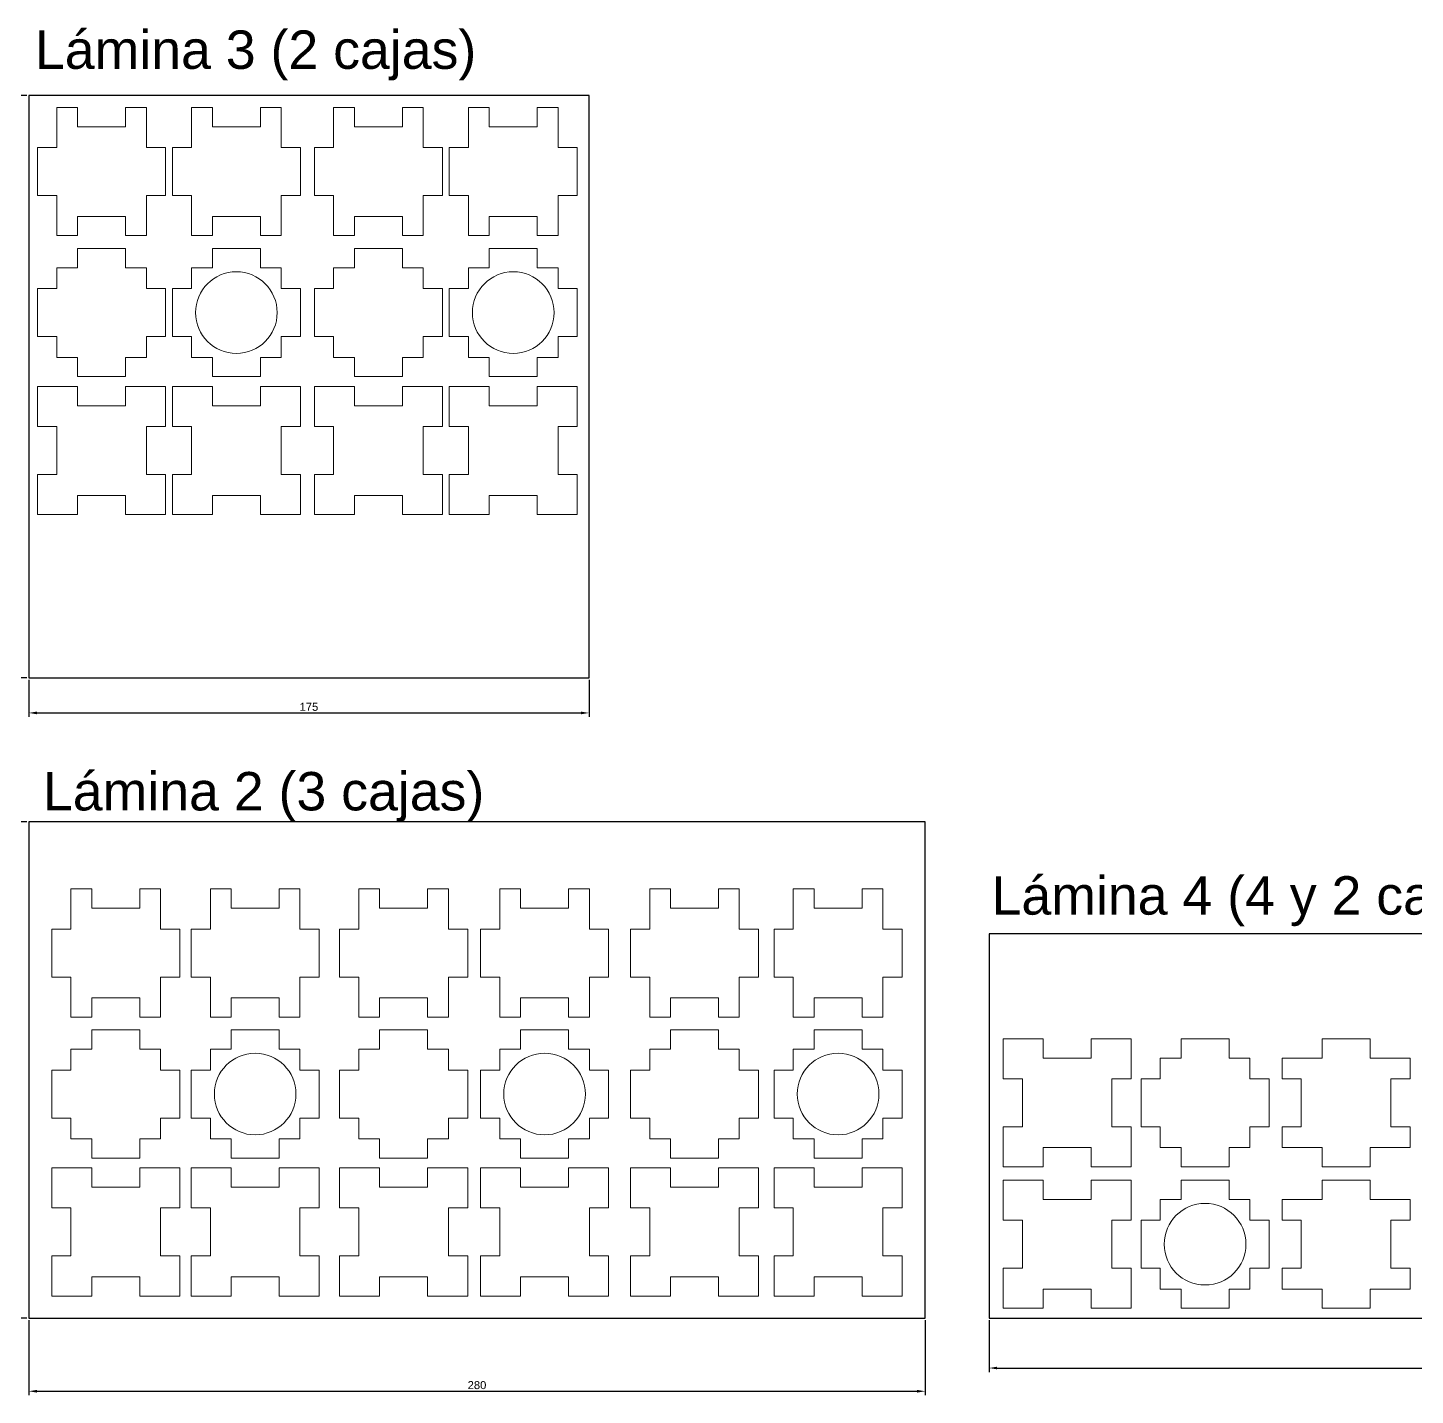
# Model space of a CAD drawing. Header units: millimetres. Extents: x -467 to 1656, y -24 to 1372.
# Drawn here: x -0.3 to 433.1, y -24.1 to 403.1 of the extents above; entities that cross this region are included whole.
import ezdxf

# ---------------------------------------------------------------- set-up
doc = ezdxf.new("R2010")
doc.units = ezdxf.units.MM
doc.layers.get('0').update_dxf_attribs({"plot": 0})
doc.layers.add('Borde', color=7, linetype='Continuous', plot=False)
doc.layers.add('Corte', color=1, linetype='Continuous', lineweight=5)
doc.styles.get("Standard").update_dxf_attribs({"font": 'arial.ttf'})
doc.dimstyles.new('ISO-25', dxfattribs={"dimtxt": 2.5, "dimasz": 2.5, "dimexe": 1.25, "dimexo": 0.625, "dimtad": 1, "dimtxsty": 'Standard', "dimcen": 2.5, "dimadec": 0, "dimazin": 0, "dimtfac": 1, "dimtmove": 0, "dimatfit": 3, "dimfxl": 1, "dimarcsym": 0})

# ---------------------------------------------------------------- blocks, each defined once
blk = doc.blocks.new('*D14')
at = {"color": 0, "lineweight": -2, "transparency": 16777216}
for p, q in [((0, -0.62), (0, -24.1)), ((280, -0.62), (280, -24.1)), ((2.5, -22.85), (277.5, -22.85))]:
    blk.add_line(p, q, dxfattribs=at)
at = {"color": 0, "transparency": 16777216}
for points in [[(2.5, -22.43), (2.5, -23.26), (0, -22.85)], [(277.5, -22.43), (277.5, -23.26), (280, -22.85)]]:
    blk.add_solid(points, dxfattribs=at)
at = {"layer": 'Defpoints', "color": 0, "transparency": 16777216}
for p in [(0, 0), (280, 0), (280, -22.85)]:
    blk.add_point(p, dxfattribs=at)
at = {"color": 0, "transparency": 16777216, "insert": (140, -20.94), "char_height": 2.5, "attachment_point": 5}
blk.add_mtext('280', dxfattribs=at)
blk = doc.blocks.new('*D15')
at = {"color": 0, "lineweight": -2, "transparency": 16777216}
for p, q in [((-0.63, 155), (-14.52, 155)), ((-13.27, 152.5), (-13.27, 2.5)), ((-0.63, 0), (-14.52, 0))]:
    blk.add_line(p, q, dxfattribs=at)
at = {"color": 0, "transparency": 16777216}
for points in [[(-13.68, 152.5), (-12.85, 152.5), (-13.27, 155)], [(-13.68, 2.5), (-12.85, 2.5), (-13.27, 0)]]:
    blk.add_solid(points, dxfattribs=at)
at = {"layer": 'Defpoints', "color": 0, "transparency": 16777216}
for p in [(0, 155), (0, 0), (-13.27, 0)]:
    blk.add_point(p, dxfattribs=at)
at = {"color": 0, "transparency": 16777216, "insert": (-15.17, 77.5), "char_height": 2.5, "attachment_point": 5, "rotation": 90}
blk.add_mtext('155', dxfattribs=at)
blk = doc.blocks.new('*D16')
at = {"color": 0, "lineweight": -2, "transparency": 16777216}
for p, q in [((300, -0.62), (300, -16.84)), ((877, -0.62), (877, -16.84)), ((302.5, -15.59), (874.5, -15.59))]:
    blk.add_line(p, q, dxfattribs=at)
at = {"color": 0, "transparency": 16777216}
for points in [[(302.5, -15.17), (302.5, -16.01), (300, -15.59)], [(874.5, -15.17), (874.5, -16.01), (877, -15.59)]]:
    blk.add_solid(points, dxfattribs=at)
at = {"layer": 'Defpoints', "color": 0, "transparency": 16777216}
for p in [(300, 0), (877, 0), (877, -15.59)]:
    blk.add_point(p, dxfattribs=at)
at = {"color": 0, "transparency": 16777216, "insert": (588.5, -13.69), "char_height": 2.5, "attachment_point": 5}
blk.add_mtext('577', dxfattribs=at)
blk = doc.blocks.new('*D18')
at = {"color": 0, "lineweight": -2, "transparency": 16777216}
for p, q in [((-0.63, 382), (-17.22, 382)), ((-15.97, 379.5), (-15.97, 202.5)), ((-0.63, 200), (-17.22, 200))]:
    blk.add_line(p, q, dxfattribs=at)
at = {"color": 0, "transparency": 16777216}
for points in [[(-16.39, 379.5), (-15.55, 379.5), (-15.97, 382)], [(-16.39, 202.5), (-15.55, 202.5), (-15.97, 200)]]:
    blk.add_solid(points, dxfattribs=at)
at = {"layer": 'Defpoints', "color": 0, "transparency": 16777216}
for p in [(0, 382), (-15.97, 200), (0, 200)]:
    blk.add_point(p, dxfattribs=at)
at = {"color": 0, "transparency": 16777216, "insert": (-17.87, 291), "char_height": 2.5, "attachment_point": 5, "rotation": 90}
blk.add_mtext('182', dxfattribs=at)
blk = doc.blocks.new('*D19')
at = {"color": 0, "lineweight": -2, "transparency": 16777216}
for p, q in [((0, 199.38), (0, 187.81)), ((175, 199.38), (175, 187.81)), ((2.5, 189.06), (172.5, 189.06))]:
    blk.add_line(p, q, dxfattribs=at)
at = {"color": 0, "transparency": 16777216}
for points in [[(2.5, 189.48), (2.5, 188.65), (0, 189.06)], [(172.5, 189.48), (172.5, 188.65), (175, 189.06)]]:
    blk.add_solid(points, dxfattribs=at)
at = {"layer": 'Defpoints', "color": 0, "transparency": 16777216}
for p in [(0, 200), (175, 200), (175, 189.06)]:
    blk.add_point(p, dxfattribs=at)
at = {"color": 0, "transparency": 16777216, "insert": (87.5, 190.96), "char_height": 2.5, "attachment_point": 5}
blk.add_mtext('175', dxfattribs=at)

msp = doc.modelspace()

# ---------------------------------------------------------------- linework, layer by layer
at = {"layer": 'Borde'}
for p, q in [((280, 155), (0, 155)), ((0, 155), (0, 0)), ((280, 0), (280, 155)), ((0, 0), (280, 0))]:
    msp.add_line(p, q, dxfattribs=at)
for points in [[(0, 200), (175, 200), (175, 382), (0, 382)], [(300, 0), (877, 0), (877, 120), (300, 120)]]:
    msp.add_lwpolyline(points, close=True, dxfattribs=at)
at = {"layer": 'Corte'}
for p, q in [((8.71, 378.181), (8.71, 365.681)), ((8.71, 378.181), (15.21, 378.181)), ((15.21, 378.181), (15.21, 372.181)), ((30.21, 378.181), (30.21, 372.181)), ((30.21, 378.181), (36.71, 378.181)), ((36.71, 378.181), (36.71, 365.681)), ((50.83, 378.181), (50.83, 365.681)), ((50.83, 378.181), (57.33, 378.181)), ((57.33, 378.181), (57.33, 372.181)), ((72.33, 378.181), (72.33, 372.181)), ((72.33, 378.181), (78.83, 378.181)), ((78.83, 378.181), (78.83, 365.681)), ((95.199, 378.181), (95.199, 365.681)), ((95.199, 378.181), (101.699, 378.181)), ((101.699, 378.181), (101.699, 372.181)), ((116.699, 378.181), (116.699, 372.181)), ((116.699, 378.181), (123.199, 378.181)), ((123.199, 378.181), (123.199, 365.681)), ((137.318, 378.181), (137.318, 365.681)), ((137.318, 378.181), (143.818, 378.181)), ((143.818, 378.181), (143.818, 372.181)), ((158.818, 378.181), (158.818, 372.181)), ((158.818, 378.181), (165.318, 378.181)), ((165.318, 378.181), (165.318, 365.681)), ((15.21, 372.181), (30.21, 372.181)), ((57.33, 372.181), (72.33, 372.181)), ((101.699, 372.181), (116.699, 372.181)), ((143.818, 372.181), (158.818, 372.181)), ((2.71, 350.681), (2.71, 365.681)), ((2.71, 365.681), (8.71, 365.681)), ((42.71, 365.681), (36.71, 365.681)), ((42.71, 350.681), (42.71, 365.681)), ((44.83, 350.681), (44.83, 365.681)), ((44.83, 365.681), (50.83, 365.681)), ((84.83, 365.681), (78.83, 365.681)), ((84.83, 350.681), (84.83, 365.681)), ((89.199, 350.681), (89.199, 365.681)), ((89.199, 365.681), (95.199, 365.681)), ((129.199, 365.681), (123.199, 365.681)), ((129.199, 350.681), (129.199, 365.681)), ((131.318, 350.681), (131.318, 365.681)), ((131.318, 365.681), (137.318, 365.681)), ((171.318, 365.681), (165.318, 365.681)), ((171.318, 350.681), (171.318, 365.681)), ((2.71, 350.681), (8.71, 350.681)), ((8.71, 338.181), (8.71, 350.681)), ((42.71, 350.681), (36.71, 350.681)), ((36.71, 338.181), (36.71, 350.681)), ((44.83, 350.681), (50.83, 350.681)), ((50.83, 338.181), (50.83, 350.681)), ((84.83, 350.681), (78.83, 350.681)), ((78.83, 338.181), (78.83, 350.681)), ((89.199, 350.681), (95.199, 350.681)), ((95.199, 338.181), (95.199, 350.681)), ((129.199, 350.681), (123.199, 350.681)), ((123.199, 338.181), (123.199, 350.681)), ((131.318, 350.681), (137.318, 350.681)), ((137.318, 338.181), (137.318, 350.681)), ((171.318, 350.681), (165.318, 350.681)), ((165.318, 338.181), (165.318, 350.681)), ((15.21, 344.181), (30.21, 344.181)), ((15.21, 338.181), (15.21, 344.181)), ((30.21, 338.181), (30.21, 344.181)), ((57.33, 344.181), (72.33, 344.181)), ((57.33, 338.181), (57.33, 344.181)), ((72.33, 338.181), (72.33, 344.181)), ((101.699, 344.181), (116.699, 344.181)), ((101.699, 338.181), (101.699, 344.181)), ((116.699, 338.181), (116.699, 344.181)), ((143.818, 344.181), (158.818, 344.181)), ((143.818, 338.181), (143.818, 344.181)), ((158.818, 338.181), (158.818, 344.181)), ((8.71, 338.181), (15.21, 338.181)), ((30.21, 338.181), (36.71, 338.181)), ((50.83, 338.181), (57.33, 338.181)), ((72.33, 338.181), (78.83, 338.181)), ((95.199, 338.181), (101.699, 338.181)), ((116.699, 338.181), (123.199, 338.181)), ((137.318, 338.181), (143.818, 338.181)), ((158.818, 338.181), (165.318, 338.181)), ((15.21, 334.131), (15.21, 328.131)), ((15.21, 334.131), (30.21, 334.131)), ((30.21, 334.131), (30.21, 328.131)), ((57.33, 334.131), (57.33, 328.131)), ((57.33, 334.131), (72.33, 334.131)), ((72.33, 334.131), (72.33, 328.131)), ((101.699, 334.131), (101.699, 328.131)), ((101.699, 334.131), (116.699, 334.131)), ((116.699, 334.131), (116.699, 328.131)), ((143.818, 334.131), (143.818, 328.131)), ((143.818, 334.131), (158.818, 334.131)), ((158.818, 334.131), (158.818, 328.131)), ((8.71, 328.131), (8.71, 321.631)), ((15.21, 328.131), (8.71, 328.131)), ((30.21, 328.131), (36.71, 328.131)), ((36.71, 328.131), (36.71, 321.631)), ((50.83, 328.131), (50.83, 321.631)), ((57.33, 328.131), (50.83, 328.131)), ((72.33, 328.131), (78.83, 328.131)), ((78.83, 328.131), (78.83, 321.631)), ((95.199, 328.131), (95.199, 321.631)), ((101.699, 328.131), (95.199, 328.131)), ((116.699, 328.131), (123.199, 328.131)), ((123.199, 328.131), (123.199, 321.631)), ((137.318, 328.131), (137.318, 321.631)), ((143.818, 328.131), (137.318, 328.131)), ((158.818, 328.131), (165.318, 328.131)), ((165.318, 328.131), (165.318, 321.631)), ((2.71, 306.631), (2.71, 321.631)), ((8.71, 321.631), (2.71, 321.631)), ((36.71, 321.631), (42.71, 321.631)), ((42.71, 306.631), (42.71, 321.631)), ((44.83, 306.631), (44.83, 321.631)), ((50.83, 321.631), (44.83, 321.631)), ((78.83, 321.631), (84.83, 321.631)), ((84.83, 306.631), (84.83, 321.631)), ((89.199, 306.631), (89.199, 321.631)), ((95.199, 321.631), (89.199, 321.631)), ((123.199, 321.631), (129.199, 321.631)), ((129.199, 306.631), (129.199, 321.631)), ((131.318, 306.631), (131.318, 321.631)), ((137.318, 321.631), (131.318, 321.631)), ((165.318, 321.631), (171.318, 321.631)), ((171.318, 306.631), (171.318, 321.631)), ((8.71, 306.631), (2.71, 306.631)), ((8.71, 300.131), (8.71, 306.631)), ((36.71, 306.631), (42.71, 306.631)), ((36.71, 300.131), (36.71, 306.631)), ((50.83, 306.631), (44.83, 306.631)), ((50.83, 300.131), (50.83, 306.631)), ((78.83, 306.631), (84.83, 306.631)), ((78.83, 300.131), (78.83, 306.631)), ((95.199, 306.631), (89.199, 306.631)), ((95.199, 300.131), (95.199, 306.631)), ((123.199, 306.631), (129.199, 306.631)), ((123.199, 300.131), (123.199, 306.631)), ((137.318, 306.631), (131.318, 306.631)), ((137.318, 300.131), (137.318, 306.631)), ((165.318, 306.631), (171.318, 306.631)), ((165.318, 300.131), (165.318, 306.631)), ((15.21, 300.131), (8.71, 300.131)), ((15.21, 294.131), (15.21, 300.131)), ((30.21, 300.131), (36.71, 300.131)), ((30.21, 294.131), (30.21, 300.131)), ((57.33, 300.131), (50.83, 300.131)), ((57.33, 294.131), (57.33, 300.131)), ((72.33, 300.131), (78.83, 300.131)), ((72.33, 294.131), (72.33, 300.131)), ((101.699, 300.131), (95.199, 300.131)), ((101.699, 294.131), (101.699, 300.131)), ((116.699, 300.131), (123.199, 300.131)), ((116.699, 294.131), (116.699, 300.131)), ((143.818, 300.131), (137.318, 300.131)), ((143.818, 294.131), (143.818, 300.131)), ((158.818, 300.131), (165.318, 300.131)), ((158.818, 294.131), (158.818, 300.131)), ((2.71, 278.53), (2.71, 291.03)), ((2.71, 291.03), (15.21, 291.03)), ((15.21, 294.131), (30.21, 294.131)), ((15.21, 291.03), (15.21, 285.03)), ((30.21, 291.03), (30.21, 285.03)), ((30.21, 291.03), (42.71, 291.03)), ((42.71, 278.53), (42.71, 291.03)), ((44.83, 278.53), (44.83, 291.03)), ((44.83, 291.03), (57.33, 291.03)), ((57.33, 294.131), (72.33, 294.131)), ((57.33, 291.03), (57.33, 285.03)), ((72.33, 291.03), (72.33, 285.03)), ((72.33, 291.03), (84.83, 291.03)), ((84.83, 278.53), (84.83, 291.03)), ((89.199, 278.53), (89.199, 291.03)), ((89.199, 291.03), (101.699, 291.03)), ((101.699, 294.131), (116.699, 294.131)), ((101.699, 291.03), (101.699, 285.03)), ((116.699, 291.03), (116.699, 285.03)), ((116.699, 291.03), (129.199, 291.03)), ((129.199, 278.53), (129.199, 291.03)), ((131.318, 278.53), (131.318, 291.03)), ((131.318, 291.03), (143.818, 291.03)), ((143.818, 294.131), (158.818, 294.131)), ((143.818, 291.03), (143.818, 285.03)), ((158.818, 291.03), (158.818, 285.03)), ((158.818, 291.03), (171.318, 291.03)), ((171.318, 278.53), (171.318, 291.03)), ((15.21, 285.03), (30.21, 285.03)), ((57.33, 285.03), (72.33, 285.03)), ((101.699, 285.03), (116.699, 285.03)), ((143.818, 285.03), (158.818, 285.03)), ((2.71, 278.53), (8.71, 278.53)), ((8.71, 278.53), (8.71, 263.53)), ((42.71, 278.53), (36.71, 278.53)), ((36.71, 263.53), (36.71, 278.53)), ((44.83, 278.53), (50.83, 278.53)), ((50.83, 278.53), (50.83, 263.53)), ((84.83, 278.53), (78.83, 278.53)), ((78.83, 263.53), (78.83, 278.53)), ((89.199, 278.53), (95.199, 278.53)), ((95.199, 278.53), (95.199, 263.53)), ((129.199, 278.53), (123.199, 278.53)), ((123.199, 263.53), (123.199, 278.53)), ((131.318, 278.53), (137.318, 278.53)), ((137.318, 278.53), (137.318, 263.53)), ((171.318, 278.53), (165.318, 278.53)), ((165.318, 263.53), (165.318, 278.53)), ((2.71, 251.03), (2.71, 263.53)), ((2.71, 263.53), (8.71, 263.53)), ((42.71, 263.53), (36.71, 263.53)), ((42.71, 251.03), (42.71, 263.53)), ((44.83, 251.03), (44.83, 263.53)), ((44.83, 263.53), (50.83, 263.53)), ((84.83, 263.53), (78.83, 263.53)), ((84.83, 251.03), (84.83, 263.53)), ((89.199, 251.03), (89.199, 263.53)), ((89.199, 263.53), (95.199, 263.53)), ((129.199, 263.53), (123.199, 263.53)), ((129.199, 251.03), (129.199, 263.53)), ((131.318, 251.03), (131.318, 263.53)), ((131.318, 263.53), (137.318, 263.53)), ((171.318, 263.53), (165.318, 263.53)), ((171.318, 251.03), (171.318, 263.53)), ((30.21, 257.03), (15.21, 257.03)), ((15.21, 251.03), (15.21, 257.03)), ((30.21, 251.03), (30.21, 257.03)), ((72.33, 257.03), (57.33, 257.03)), ((57.33, 251.03), (57.33, 257.03)), ((72.33, 251.03), (72.33, 257.03)), ((116.699, 257.03), (101.699, 257.03)), ((101.699, 251.03), (101.699, 257.03)), ((116.699, 251.03), (116.699, 257.03)), ((158.818, 257.03), (143.818, 257.03)), ((143.818, 251.03), (143.818, 257.03)), ((158.818, 251.03), (158.818, 257.03)), ((2.71, 251.03), (15.21, 251.03)), ((30.21, 251.03), (42.71, 251.03)), ((44.83, 251.03), (57.33, 251.03)), ((72.33, 251.03), (84.83, 251.03)), ((89.199, 251.03), (101.699, 251.03)), ((116.699, 251.03), (129.199, 251.03)), ((131.318, 251.03), (143.818, 251.03)), ((158.818, 251.03), (171.318, 251.03)), ((13.126, 134.059), (13.126, 121.559)), ((13.126, 134.059), (19.626, 134.059)), ((19.626, 134.059), (19.626, 128.059)), ((34.626, 134.059), (34.626, 128.059)), ((34.626, 134.059), (41.126, 134.059)), ((41.126, 134.059), (41.126, 121.559)), ((56.702, 134.059), (56.702, 121.559)), ((56.702, 134.059), (63.202, 134.059)), ((63.202, 134.059), (63.202, 128.059)), ((78.202, 134.059), (78.202, 128.059)), ((78.202, 134.059), (84.702, 134.059)), ((84.702, 134.059), (84.702, 121.559)), ((103.088, 134.059), (103.088, 121.559)), ((103.088, 134.059), (109.588, 134.059)), ((109.588, 134.059), (109.588, 128.059)), ((124.588, 134.059), (124.588, 128.059)), ((124.588, 134.059), (131.088, 134.059)), ((131.088, 134.059), (131.088, 121.559)), ((147.114, 134.059), (147.114, 121.559)), ((147.114, 134.059), (153.614, 134.059)), ((153.614, 134.059), (153.614, 128.059)), ((168.614, 134.059), (168.614, 128.059)), ((168.614, 134.059), (175.114, 134.059)), ((175.114, 134.059), (175.114, 121.559)), ((193.946, 134.059), (193.946, 121.559)), ((193.946, 134.059), (200.446, 134.059)), ((200.446, 134.059), (200.446, 128.059)), ((215.446, 134.059), (215.446, 128.059)), ((215.446, 134.059), (221.946, 134.059)), ((221.946, 134.059), (221.946, 121.559)), ((238.82, 134.059), (238.82, 121.559)), ((238.82, 134.059), (245.32, 134.059)), ((245.32, 134.059), (245.32, 128.059)), ((260.32, 134.059), (260.32, 128.059)), ((260.32, 134.059), (266.82, 134.059)), ((266.82, 134.059), (266.82, 121.559)), ((19.626, 128.059), (34.626, 128.059)), ((63.202, 128.059), (78.202, 128.059)), ((109.588, 128.059), (124.588, 128.059)), ((153.614, 128.059), (168.614, 128.059)), ((200.446, 128.059), (215.446, 128.059)), ((245.32, 128.059), (260.32, 128.059)), ((7.126, 106.559), (7.126, 121.559)), ((7.126, 121.559), (13.126, 121.559)), ((47.126, 121.559), (41.126, 121.559)), ((47.126, 106.559), (47.126, 121.559)), ((50.702, 106.559), (50.702, 121.559)), ((50.702, 121.559), (56.702, 121.559)), ((90.702, 121.559), (84.702, 121.559)), ((90.702, 106.559), (90.702, 121.559)), ((97.088, 106.559), (97.088, 121.559)), ((97.088, 121.559), (103.088, 121.559)), ((137.088, 121.559), (131.088, 121.559)), ((137.088, 106.559), (137.088, 121.559)), ((141.114, 106.559), (141.114, 121.559)), ((141.114, 121.559), (147.114, 121.559)), ((181.114, 121.559), (175.114, 121.559)), ((181.114, 106.559), (181.114, 121.559)), ((187.946, 106.559), (187.946, 121.559)), ((187.946, 121.559), (193.946, 121.559)), ((227.946, 121.559), (221.946, 121.559)), ((227.946, 106.559), (227.946, 121.559)), ((232.82, 106.559), (232.82, 121.559)), ((232.82, 121.559), (238.82, 121.559)), ((272.82, 121.559), (266.82, 121.559)), ((272.82, 106.559), (272.82, 121.559)), ((7.126, 106.559), (13.126, 106.559)), ((13.126, 94.059), (13.126, 106.559)), ((47.126, 106.559), (41.126, 106.559)), ((41.126, 94.059), (41.126, 106.559)), ((50.702, 106.559), (56.702, 106.559)), ((56.702, 94.059), (56.702, 106.559)), ((90.702, 106.559), (84.702, 106.559)), ((84.702, 94.059), (84.702, 106.559)), ((97.088, 106.559), (103.088, 106.559)), ((103.088, 94.059), (103.088, 106.559)), ((137.088, 106.559), (131.088, 106.559)), ((131.088, 94.059), (131.088, 106.559)), ((141.114, 106.559), (147.114, 106.559)), ((147.114, 94.059), (147.114, 106.559)), ((181.114, 106.559), (175.114, 106.559)), ((175.114, 94.059), (175.114, 106.559)), ((187.946, 106.559), (193.946, 106.559)), ((193.946, 94.059), (193.946, 106.559)), ((227.946, 106.559), (221.946, 106.559)), ((221.946, 94.059), (221.946, 106.559)), ((232.82, 106.559), (238.82, 106.559)), ((238.82, 94.059), (238.82, 106.559)), ((272.82, 106.559), (266.82, 106.559)), ((266.82, 94.059), (266.82, 106.559)), ((19.626, 100.059), (34.626, 100.059)), ((19.626, 94.059), (19.626, 100.059)), ((34.626, 94.059), (34.626, 100.059)), ((63.202, 100.059), (78.202, 100.059)), ((63.202, 94.059), (63.202, 100.059)), ((78.202, 94.059), (78.202, 100.059)), ((109.588, 100.059), (124.588, 100.059)), ((109.588, 94.059), (109.588, 100.059)), ((124.588, 94.059), (124.588, 100.059)), ((153.614, 100.059), (168.614, 100.059)), ((153.614, 94.059), (153.614, 100.059)), ((168.614, 94.059), (168.614, 100.059)), ((200.446, 100.059), (215.446, 100.059)), ((200.446, 94.059), (200.446, 100.059)), ((215.446, 94.059), (215.446, 100.059)), ((245.32, 100.059), (260.32, 100.059)), ((245.32, 94.059), (245.32, 100.059)), ((260.32, 94.059), (260.32, 100.059)), ((13.126, 94.059), (19.626, 94.059)), ((34.626, 94.059), (41.126, 94.059)), ((56.702, 94.059), (63.202, 94.059)), ((78.202, 94.059), (84.702, 94.059)), ((103.088, 94.059), (109.588, 94.059)), ((124.588, 94.059), (131.088, 94.059)), ((147.114, 94.059), (153.614, 94.059)), ((168.614, 94.059), (175.114, 94.059)), ((193.946, 94.059), (200.446, 94.059)), ((215.446, 94.059), (221.946, 94.059)), ((238.82, 94.059), (245.32, 94.059)), ((260.32, 94.059), (266.82, 94.059)), ((19.626, 90.009), (19.626, 84.009)), ((19.626, 90.009), (34.626, 90.009)), ((34.626, 90.009), (34.626, 84.009)), ((63.202, 90.009), (63.202, 84.009)), ((63.202, 90.009), (78.202, 90.009)), ((78.202, 90.009), (78.202, 84.009)), ((109.588, 90.009), (109.588, 84.009)), ((109.588, 90.009), (124.588, 90.009)), ((124.588, 90.009), (124.588, 84.009)), ((153.614, 90.009), (153.614, 84.009)), ((153.614, 90.009), (168.614, 90.009)), ((168.614, 90.009), (168.614, 84.009)), ((200.446, 90.009), (200.446, 84.009)), ((200.446, 90.009), (215.446, 90.009)), ((215.446, 90.009), (215.446, 84.009)), ((245.32, 90.009), (245.32, 84.009)), ((245.32, 90.009), (260.32, 90.009)), ((260.32, 90.009), (260.32, 84.009)), ((304.372, 87.259), (304.372, 74.759)), ((304.372, 87.259), (316.872, 87.259)), ((316.872, 87.259), (316.872, 81.259)), ((331.872, 87.259), (331.872, 81.259)), ((331.872, 87.259), (344.372, 87.259)), ((344.372, 87.259), (344.372, 74.759)), ((359.974, 81.259), (359.974, 87.259)), ((359.974, 87.259), (374.974, 87.259)), ((374.974, 81.259), (374.974, 87.259)), ((404.024, 87.259), (404.024, 81.259)), ((404.024, 87.259), (419.024, 87.259)), ((419.024, 87.259), (419.024, 81.259)), ((13.126, 84.009), (13.126, 77.509)), ((19.626, 84.009), (13.126, 84.009)), ((34.626, 84.009), (41.126, 84.009)), ((41.126, 84.009), (41.126, 77.509)), ((56.702, 84.009), (56.702, 77.509)), ((63.202, 84.009), (56.702, 84.009)), ((78.202, 84.009), (84.702, 84.009)), ((84.702, 84.009), (84.702, 77.509)), ((103.088, 84.009), (103.088, 77.509)), ((109.588, 84.009), (103.088, 84.009)), ((124.588, 84.009), (131.088, 84.009)), ((131.088, 84.009), (131.088, 77.509)), ((147.114, 84.009), (147.114, 77.509)), ((153.614, 84.009), (147.114, 84.009)), ((168.614, 84.009), (175.114, 84.009)), ((175.114, 84.009), (175.114, 77.509)), ((193.946, 84.009), (193.946, 77.509)), ((200.446, 84.009), (193.946, 84.009)), ((215.446, 84.009), (221.946, 84.009)), ((221.946, 84.009), (221.946, 77.509)), ((238.82, 84.009), (238.82, 77.509)), ((245.32, 84.009), (238.82, 84.009)), ((260.32, 84.009), (266.82, 84.009)), ((266.82, 84.009), (266.82, 77.509)), ((331.872, 81.259), (316.872, 81.259)), ((353.474, 74.759), (353.474, 81.259)), ((353.474, 81.259), (359.974, 81.259)), ((381.474, 81.259), (374.974, 81.259)), ((381.474, 74.759), (381.474, 81.259)), ((391.524, 81.259), (404.024, 81.259)), ((391.524, 81.259), (391.524, 74.759)), ((431.524, 81.259), (419.024, 81.259)), ((431.524, 81.259), (431.524, 74.759)), ((7.126, 62.509), (7.126, 77.509)), ((13.126, 77.509), (7.126, 77.509)), ((41.126, 77.509), (47.126, 77.509)), ((47.126, 62.509), (47.126, 77.509)), ((50.702, 62.509), (50.702, 77.509)), ((56.702, 77.509), (50.702, 77.509)), ((84.702, 77.509), (90.702, 77.509)), ((90.702, 62.509), (90.702, 77.509)), ((97.088, 62.509), (97.088, 77.509)), ((103.088, 77.509), (97.088, 77.509)), ((131.088, 77.509), (137.088, 77.509)), ((137.088, 62.509), (137.088, 77.509)), ((141.114, 62.509), (141.114, 77.509)), ((147.114, 77.509), (141.114, 77.509)), ((175.114, 77.509), (181.114, 77.509)), ((181.114, 62.509), (181.114, 77.509)), ((187.946, 62.509), (187.946, 77.509)), ((193.946, 77.509), (187.946, 77.509)), ((221.946, 77.509), (227.946, 77.509)), ((227.946, 62.509), (227.946, 77.509)), ((232.82, 62.509), (232.82, 77.509)), ((238.82, 77.509), (232.82, 77.509)), ((266.82, 77.509), (272.82, 77.509)), ((272.82, 62.509), (272.82, 77.509)), ((304.372, 74.759), (310.372, 74.759)), ((310.372, 59.759), (310.372, 74.759)), ((344.372, 74.759), (338.372, 74.759)), ((338.372, 74.759), (338.372, 59.759)), ((347.474, 74.759), (347.474, 59.759)), ((347.474, 74.759), (353.474, 74.759)), ((387.474, 74.759), (381.474, 74.759)), ((387.474, 74.759), (387.474, 59.759)), ((391.524, 74.759), (397.524, 74.759)), ((397.524, 74.759), (397.524, 59.759)), ((431.524, 74.759), (425.524, 74.759)), ((425.524, 74.759), (425.524, 59.759)), ((13.126, 62.509), (7.126, 62.509)), ((13.126, 56.009), (13.126, 62.509)), ((41.126, 62.509), (47.126, 62.509)), ((41.126, 56.009), (41.126, 62.509)), ((56.702, 62.509), (50.702, 62.509)), ((56.702, 56.009), (56.702, 62.509)), ((84.702, 62.509), (90.702, 62.509)), ((84.702, 56.009), (84.702, 62.509)), ((103.088, 62.509), (97.088, 62.509)), ((103.088, 56.009), (103.088, 62.509)), ((131.088, 62.509), (137.088, 62.509)), ((131.088, 56.009), (131.088, 62.509)), ((147.114, 62.509), (141.114, 62.509)), ((147.114, 56.009), (147.114, 62.509)), ((175.114, 62.509), (181.114, 62.509)), ((175.114, 56.009), (175.114, 62.509)), ((193.946, 62.509), (187.946, 62.509)), ((193.946, 56.009), (193.946, 62.509)), ((221.946, 62.509), (227.946, 62.509)), ((221.946, 56.009), (221.946, 62.509)), ((238.82, 62.509), (232.82, 62.509)), ((238.82, 56.009), (238.82, 62.509)), ((266.82, 62.509), (272.82, 62.509)), ((266.82, 56.009), (266.82, 62.509)), ((304.372, 59.759), (304.372, 47.259)), ((304.372, 59.759), (310.372, 59.759)), ((344.372, 59.759), (338.372, 59.759)), ((344.372, 59.759), (344.372, 47.259)), ((347.474, 59.759), (353.474, 59.759)), ((353.474, 59.759), (353.474, 53.259)), ((387.474, 59.759), (381.474, 59.759)), ((381.474, 59.759), (381.474, 53.259)), ((391.524, 59.759), (391.524, 53.259)), ((391.524, 59.759), (397.524, 59.759)), ((431.524, 59.759), (425.524, 59.759)), ((431.524, 59.759), (431.524, 53.259)), ((19.626, 56.009), (13.126, 56.009)), ((19.626, 50.009), (19.626, 56.009)), ((34.626, 56.009), (41.126, 56.009)), ((34.626, 50.009), (34.626, 56.009)), ((63.202, 56.009), (56.702, 56.009)), ((63.202, 50.009), (63.202, 56.009)), ((78.202, 56.009), (84.702, 56.009)), ((78.202, 50.009), (78.202, 56.009)), ((109.588, 56.009), (103.088, 56.009)), ((109.588, 50.009), (109.588, 56.009)), ((124.588, 56.009), (131.088, 56.009)), ((124.588, 50.009), (124.588, 56.009)), ((153.614, 56.009), (147.114, 56.009)), ((153.614, 50.009), (153.614, 56.009)), ((168.614, 56.009), (175.114, 56.009)), ((168.614, 50.009), (168.614, 56.009)), ((200.446, 56.009), (193.946, 56.009)), ((200.446, 50.009), (200.446, 56.009)), ((215.446, 56.009), (221.946, 56.009)), ((215.446, 50.009), (215.446, 56.009)), ((245.32, 56.009), (238.82, 56.009)), ((245.32, 50.009), (245.32, 56.009)), ((260.32, 56.009), (266.82, 56.009)), ((260.32, 50.009), (260.32, 56.009)), ((316.872, 53.259), (331.872, 53.259)), ((316.872, 47.259), (316.872, 53.259)), ((331.872, 47.259), (331.872, 53.259)), ((353.474, 53.259), (359.974, 53.259)), ((359.974, 53.259), (359.974, 47.259)), ((381.474, 53.259), (374.974, 53.259)), ((374.974, 53.259), (374.974, 47.259)), ((391.524, 53.259), (404.024, 53.259)), ((404.024, 47.259), (404.024, 53.259)), ((431.524, 53.259), (419.024, 53.259)), ((419.024, 47.259), (419.024, 53.259)), ((19.626, 50.009), (34.626, 50.009)), ((63.202, 50.009), (78.202, 50.009)), ((109.588, 50.009), (124.588, 50.009)), ((153.614, 50.009), (168.614, 50.009)), ((200.446, 50.009), (215.446, 50.009)), ((245.32, 50.009), (260.32, 50.009)), ((7.126, 34.408), (7.126, 46.908)), ((7.126, 46.908), (19.626, 46.908)), ((19.626, 46.908), (19.626, 40.908)), ((34.626, 46.908), (34.626, 40.908)), ((34.626, 46.908), (47.126, 46.908)), ((47.126, 34.408), (47.126, 46.908)), ((50.702, 34.408), (50.702, 46.908)), ((50.702, 46.908), (63.202, 46.908)), ((63.202, 46.908), (63.202, 40.908)), ((78.202, 46.908), (78.202, 40.908)), ((78.202, 46.908), (90.702, 46.908)), ((90.702, 34.408), (90.702, 46.908)), ((97.088, 34.408), (97.088, 46.908)), ((97.088, 46.908), (109.588, 46.908)), ((109.588, 46.908), (109.588, 40.908)), ((124.588, 46.908), (124.588, 40.908)), ((124.588, 46.908), (137.088, 46.908)), ((137.088, 34.408), (137.088, 46.908)), ((141.114, 34.408), (141.114, 46.908)), ((141.114, 46.908), (153.614, 46.908)), ((153.614, 46.908), (153.614, 40.908)), ((168.614, 46.908), (168.614, 40.908)), ((168.614, 46.908), (181.114, 46.908)), ((181.114, 34.408), (181.114, 46.908)), ((187.946, 34.408), (187.946, 46.908)), ((187.946, 46.908), (200.446, 46.908)), ((200.446, 46.908), (200.446, 40.908)), ((215.446, 46.908), (215.446, 40.908)), ((215.446, 46.908), (227.946, 46.908)), ((227.946, 34.408), (227.946, 46.908)), ((232.82, 34.408), (232.82, 46.908)), ((232.82, 46.908), (245.32, 46.908)), ((245.32, 46.908), (245.32, 40.908)), ((260.32, 46.908), (260.32, 40.908)), ((260.32, 46.908), (272.82, 46.908)), ((272.82, 34.408), (272.82, 46.908)), ((304.372, 47.259), (316.872, 47.259)), ((331.872, 47.259), (344.372, 47.259)), ((359.974, 47.259), (374.974, 47.259)), ((404.024, 47.259), (419.024, 47.259)), ((19.626, 40.908), (34.626, 40.908)), ((63.202, 40.908), (78.202, 40.908)), ((109.588, 40.908), (124.588, 40.908)), ((153.614, 40.908), (168.614, 40.908)), ((200.446, 40.908), (215.446, 40.908)), ((245.32, 40.908), (260.32, 40.908)), ((304.372, 43.096), (304.372, 30.596)), ((304.372, 43.096), (316.872, 43.096)), ((316.872, 43.096), (316.872, 37.096)), ((331.872, 43.096), (331.872, 37.096)), ((331.872, 43.096), (344.372, 43.096)), ((344.372, 43.096), (344.372, 30.596)), ((359.974, 37.096), (359.974, 43.096)), ((359.974, 43.096), (374.974, 43.096)), ((374.974, 37.096), (374.974, 43.096)), ((404.024, 43.096), (404.024, 37.096)), ((404.024, 43.096), (419.024, 43.096)), ((419.024, 43.096), (419.024, 37.096)), ((331.872, 37.096), (316.872, 37.096)), ((353.474, 30.596), (353.474, 37.096)), ((353.474, 37.096), (359.974, 37.096)), ((381.474, 37.096), (374.974, 37.096)), ((381.474, 30.596), (381.474, 37.096)), ((391.524, 37.096), (404.024, 37.096)), ((391.524, 37.096), (391.524, 30.596)), ((431.524, 37.096), (419.024, 37.096)), ((431.524, 37.096), (431.524, 30.596)), ((7.126, 34.408), (13.126, 34.408)), ((13.126, 34.408), (13.126, 19.408)), ((47.126, 34.408), (41.126, 34.408)), ((41.126, 19.408), (41.126, 34.408)), ((50.702, 34.408), (56.702, 34.408)), ((56.702, 34.408), (56.702, 19.408)), ((90.702, 34.408), (84.702, 34.408)), ((84.702, 19.408), (84.702, 34.408)), ((97.088, 34.408), (103.088, 34.408)), ((103.088, 34.408), (103.088, 19.408)), ((137.088, 34.408), (131.088, 34.408)), ((131.088, 19.408), (131.088, 34.408)), ((141.114, 34.408), (147.114, 34.408)), ((147.114, 34.408), (147.114, 19.408)), ((181.114, 34.408), (175.114, 34.408)), ((175.114, 19.408), (175.114, 34.408)), ((187.946, 34.408), (193.946, 34.408)), ((193.946, 34.408), (193.946, 19.408)), ((227.946, 34.408), (221.946, 34.408)), ((221.946, 19.408), (221.946, 34.408)), ((232.82, 34.408), (238.82, 34.408)), ((238.82, 34.408), (238.82, 19.408)), ((272.82, 34.408), (266.82, 34.408)), ((266.82, 19.408), (266.82, 34.408)), ((304.372, 30.596), (310.372, 30.596)), ((310.372, 15.596), (310.372, 30.596)), ((344.372, 30.596), (338.372, 30.596)), ((338.372, 30.596), (338.372, 15.596)), ((347.474, 30.596), (347.474, 15.596)), ((347.474, 30.596), (353.474, 30.596)), ((387.474, 30.596), (381.474, 30.596)), ((387.474, 30.596), (387.474, 15.596)), ((391.524, 30.596), (397.524, 30.596)), ((397.524, 30.596), (397.524, 15.596)), ((431.524, 30.596), (425.524, 30.596)), ((425.524, 30.596), (425.524, 15.596)), ((7.126, 6.908), (7.126, 19.408)), ((7.126, 19.408), (13.126, 19.408)), ((47.126, 19.408), (41.126, 19.408)), ((47.126, 6.908), (47.126, 19.408)), ((50.702, 6.908), (50.702, 19.408)), ((50.702, 19.408), (56.702, 19.408)), ((90.702, 19.408), (84.702, 19.408)), ((90.702, 6.908), (90.702, 19.408)), ((97.088, 6.908), (97.088, 19.408)), ((97.088, 19.408), (103.088, 19.408)), ((137.088, 19.408), (131.088, 19.408)), ((137.088, 6.908), (137.088, 19.408)), ((141.114, 6.908), (141.114, 19.408)), ((141.114, 19.408), (147.114, 19.408)), ((181.114, 19.408), (175.114, 19.408)), ((181.114, 6.908), (181.114, 19.408)), ((187.946, 6.908), (187.946, 19.408)), ((187.946, 19.408), (193.946, 19.408)), ((227.946, 19.408), (221.946, 19.408)), ((227.946, 6.908), (227.946, 19.408)), ((232.82, 6.908), (232.82, 19.408)), ((232.82, 19.408), (238.82, 19.408)), ((272.82, 19.408), (266.82, 19.408)), ((272.82, 6.908), (272.82, 19.408)), ((304.372, 15.596), (304.372, 3.096)), ((304.372, 15.596), (310.372, 15.596)), ((344.372, 15.596), (338.372, 15.596)), ((344.372, 15.596), (344.372, 3.096)), ((347.474, 15.596), (353.474, 15.596)), ((353.474, 15.596), (353.474, 9.096)), ((387.474, 15.596), (381.474, 15.596)), ((381.474, 15.596), (381.474, 9.096)), ((391.524, 15.596), (391.524, 9.096)), ((391.524, 15.596), (397.524, 15.596)), ((431.524, 15.596), (425.524, 15.596)), ((431.524, 15.596), (431.524, 9.096)), ((34.626, 12.908), (19.626, 12.908)), ((19.626, 6.908), (19.626, 12.908)), ((34.626, 6.908), (34.626, 12.908)), ((78.202, 12.908), (63.202, 12.908)), ((63.202, 6.908), (63.202, 12.908)), ((78.202, 6.908), (78.202, 12.908)), ((124.588, 12.908), (109.588, 12.908)), ((109.588, 6.908), (109.588, 12.908)), ((124.588, 6.908), (124.588, 12.908)), ((168.614, 12.908), (153.614, 12.908)), ((153.614, 6.908), (153.614, 12.908)), ((168.614, 6.908), (168.614, 12.908)), ((215.446, 12.908), (200.446, 12.908)), ((200.446, 6.908), (200.446, 12.908)), ((215.446, 6.908), (215.446, 12.908)), ((260.32, 12.908), (245.32, 12.908)), ((245.32, 6.908), (245.32, 12.908)), ((260.32, 6.908), (260.32, 12.908)), ((316.872, 9.096), (331.872, 9.096)), ((316.872, 3.096), (316.872, 9.096)), ((331.872, 3.096), (331.872, 9.096)), ((353.474, 9.096), (359.974, 9.096)), ((359.974, 9.096), (359.974, 3.096)), ((381.474, 9.096), (374.974, 9.096)), ((374.974, 9.096), (374.974, 3.096)), ((391.524, 9.096), (404.024, 9.096)), ((404.024, 3.096), (404.024, 9.096)), ((431.524, 9.096), (419.024, 9.096)), ((419.024, 3.096), (419.024, 9.096)), ((7.126, 6.908), (19.626, 6.908)), ((34.626, 6.908), (47.126, 6.908)), ((50.702, 6.908), (63.202, 6.908)), ((78.202, 6.908), (90.702, 6.908)), ((97.088, 6.908), (109.588, 6.908)), ((124.588, 6.908), (137.088, 6.908)), ((141.114, 6.908), (153.614, 6.908)), ((168.614, 6.908), (181.114, 6.908)), ((187.946, 6.908), (200.446, 6.908)), ((215.446, 6.908), (227.946, 6.908)), ((232.82, 6.908), (245.32, 6.908)), ((260.32, 6.908), (272.82, 6.908)), ((304.372, 3.096), (316.872, 3.096)), ((331.872, 3.096), (344.372, 3.096)), ((359.974, 3.096), (374.974, 3.096)), ((404.024, 3.096), (419.024, 3.096))]:
    msp.add_line(p, q, dxfattribs=at)
for centre in [(64.83, 314.131), (151.318, 314.131), (70.702, 70.009), (161.114, 70.009), (252.82, 70.009), (367.474, 23.096)]:
    msp.add_circle(centre, 12.75, dxfattribs=at)

# ---------------------------------------------------------------- texts
at = {"char_height": 12, "attachment_point": 1}
for s, insert in [('Lámina 3 (2 cajas)', (1.894, 402.27)), ('Lámina 2 (3 cajas)', (4.402, 170.607)), ('Lámina 4 (4 y 2 caras)', (300.755, 138.048))]:
    msp.add_mtext_dynamic_manual_height_columns(s, width=273.96321, gutter_width=12.5, heights=[0], dxfattribs=dict(at, insert=insert))

# ---------------------------------------------------------------- dimensions: what is measured, and where the dimension line sits
for base, p1, p2, picture, middle in [((-15.97, 200), (0, 382), (0, 200), '*D18', (-17.871, 291)), ((-13.266, 0), (0, 155), (0, 0), '*D15', (-15.167, 77.5))]:
    dim = msp.add_linear_dim(base=base, p1=p1, p2=p2, angle=90, dimstyle='ISO-25')
    dim.commit()
    dim.dimension.update_dxf_attribs({"geometry": picture, "text_midpoint": middle})
for base, p1, p2, picture, middle in [((175, 189.063), (0, 200), (175, 200), '*D19', (87.5, 190.964)), ((280, -22.846), (0, 0), (280, 0), '*D14', (140, -20.945)), ((877, -15.59), (300, 0), (877, 0), '*D16', (588.5, -13.694))]:
    dim = msp.add_linear_dim(base=base, p1=p1, p2=p2, dimstyle='ISO-25')
    dim.commit()
    dim.dimension.update_dxf_attribs({"geometry": picture, "text_midpoint": middle})

doc.saveas('drawing.dxf')
